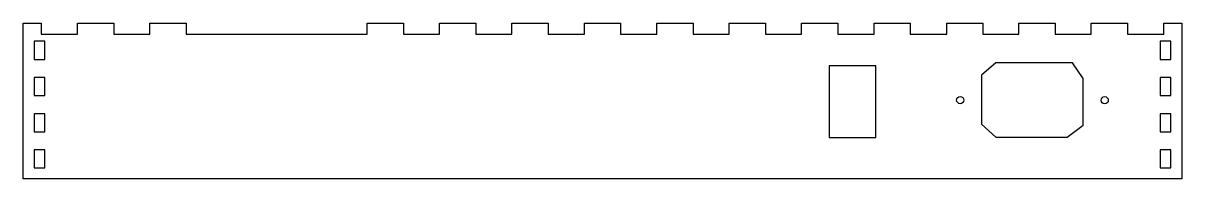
# Model space of a CAD drawing. Header units: millimetres. Extents: x 20 to 340, y 10 to 53.
import ezdxf

# ---------------------------------------------------------------- set-up
doc = ezdxf.new("R2010")
doc.units = ezdxf.units.MM
doc.layers.get('0').update_dxf_attribs({"linetype": 'CONTINUOUS'})

msp = doc.modelspace()

# ---------------------------------------------------------------- linework, layer by layer
for points in [[(65, 50), (115, 50), (115, 53), (125, 53), (125, 50), (135, 50), (135, 53), (145, 53), (145, 50), (155, 50), (155, 53), (165, 53), (165, 50), (175, 50), (175, 53), (185, 53), (185, 50), (195, 50), (195, 53), (205, 53), (205, 50), (215, 50), (215, 53), (225, 53), (225, 50), (235, 50), (235, 53), (245, 53), (245, 50), (255, 50), (255, 53), (265, 53), (265, 50), (275.09, 50), (275.09, 53), (285, 53), (285, 50), (295, 50), (295, 53), (305, 53), (305, 50), (315, 50), (315, 53), (325, 53), (325, 50), (335, 50), (335, 53), (340, 53), (340, 10), (20, 10), (20, 53), (25, 53), (25, 50), (35, 50), (35, 53), (45, 53), (45, 50), (55, 50), (55, 53), (65, 53)], [(23, 43), (26, 43), (26, 48), (23, 48)], [(334, 43), (337, 43), (337, 48), (334, 48)], [(312.78, 37.67), (309.83, 42.05), (288.64, 42.05), (284.67, 38.68), (284.67, 25.07), (288.59, 21.53), (308.35, 21.53), (312.78, 24.78)], [(255.5, 21.38), (255.5, 41.18), (242.6, 41.18), (242.6, 21.38)], [(26, 38), (23, 38), (23, 33), (26, 33)], [(334, 33), (337, 33), (337, 38), (334, 38)], [(26, 28), (23, 28), (23, 23), (26, 23)], [(334, 23), (337, 23), (337, 28), (334, 28)], [(26, 18), (23, 18), (23, 13), (26, 13)], [(334, 13), (337, 13), (337, 18), (334, 18)]]:
    msp.add_lwpolyline(points, close=True)
for centre in [(278.8, 31.75), (318.7, 31.7)]:
    msp.add_circle(centre, 1)

doc.saveas('drawing.dxf')
